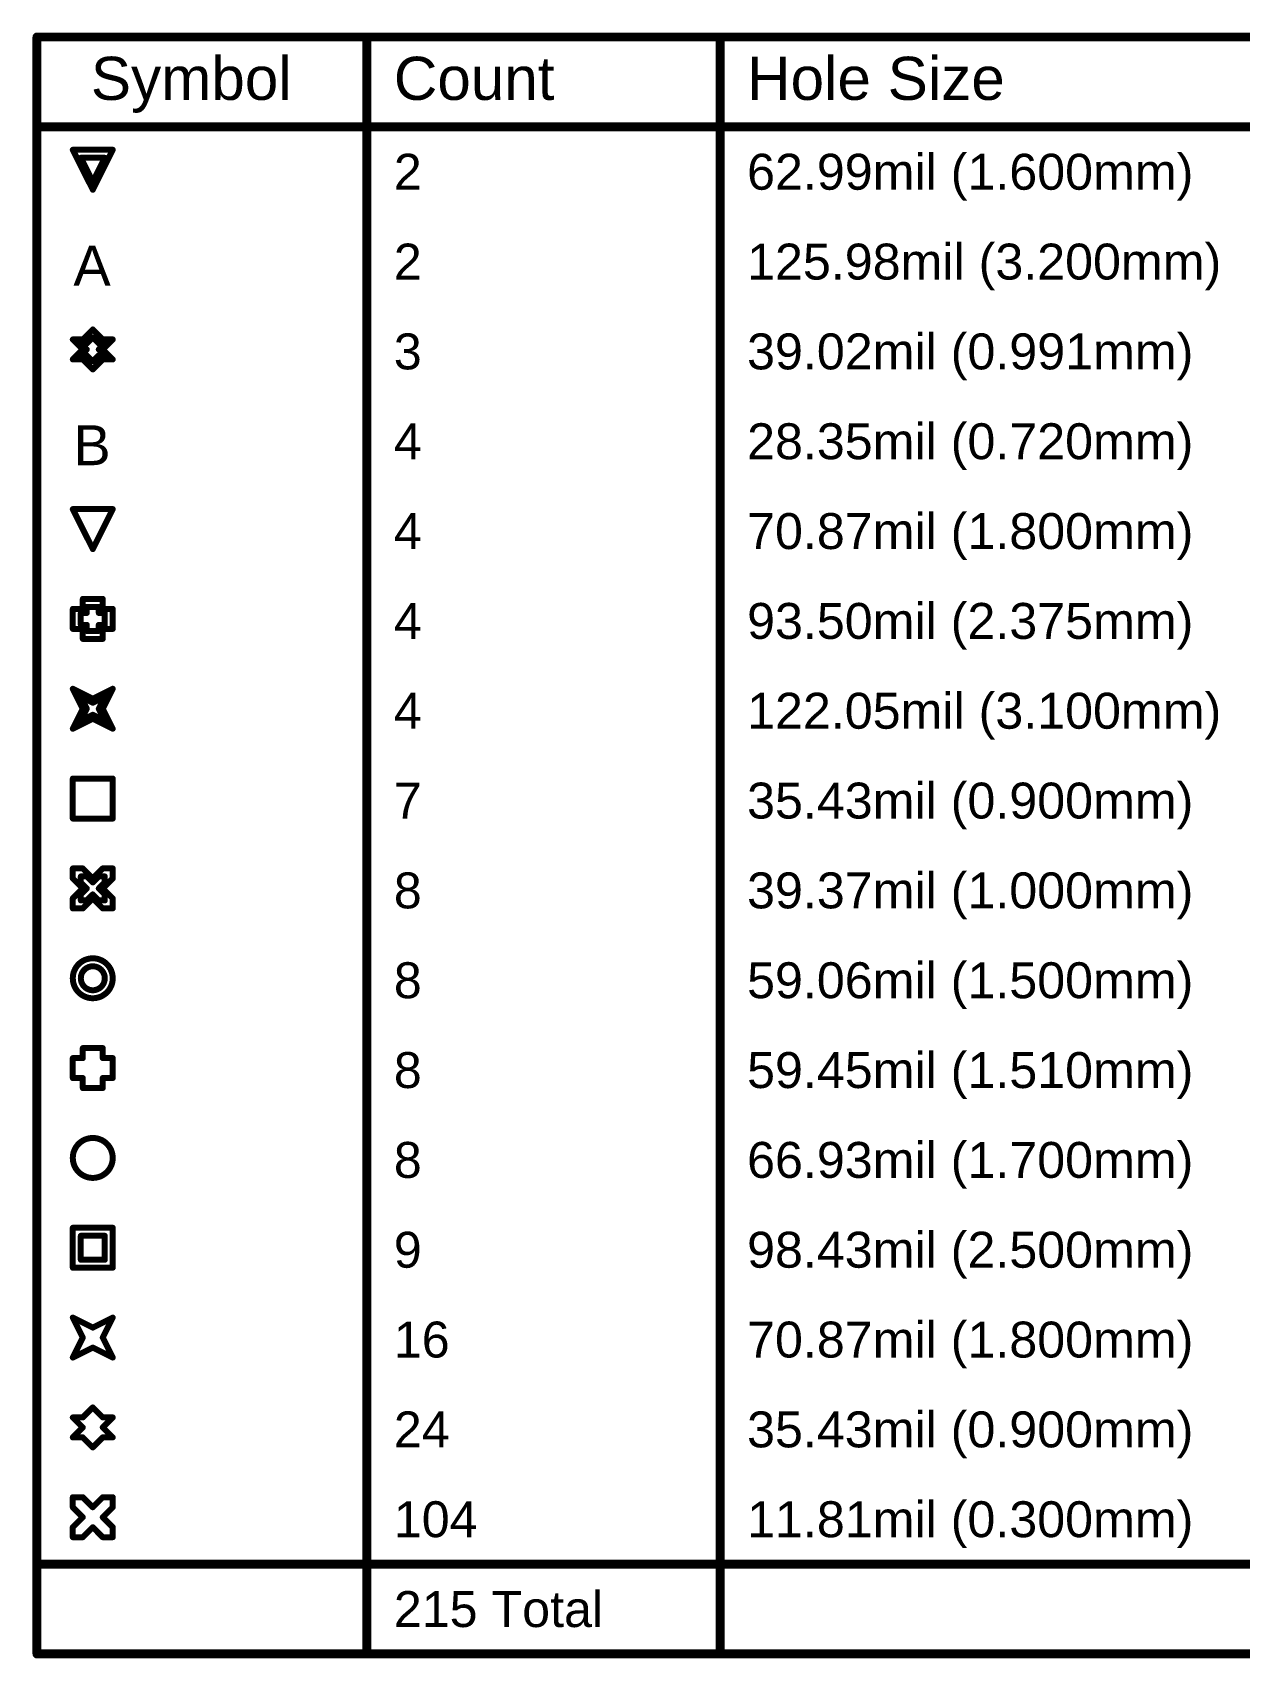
# Model space of a CAD drawing. Header units: inches. Extents: x 0 to 212, y 0 to 208.
# Drawn here: x -0.136 to 1.88, y 5.047 to 7.762 of the extents above; entities that cross this region are included whole.
import ezdxf

# ---------------------------------------------------------------- set-up
doc = ezdxf.new("R2010")
doc.units = ezdxf.units.IN
doc.header["$MEASUREMENT"] = 0
doc.layers.add('Drill Drawing', color=1, linetype='Continuous')
doc.styles.add('Arial', font='', dxfattribs={"height": 0.2})
doc.styles.get('Arial').set_extended_font_data('Arial')

msp = doc.modelspace()

# ---------------------------------------------------------------- linework, layer by layer
at = {"layer": 'Drill Drawing'}
for points in [[(-0.1281, 7.755, 0.015, 0.015, 0), (10.9928, 7.755, 0.015, 0.015, 0)], [(-0.1281, 5.055, 0.015, 0.015, 0), (-0.1281, 7.755, 0.015, 0.015, 0)], [(0.4228, 5.055, 0.015, 0.015, 0), (0.4228, 7.755, 0.015, 0.015, 0)], [(1.0127, 5.055, 0.015, 0.015, 0), (1.0127, 7.755, 0.015, 0.015, 0)], [(-0.1281, 7.605, 0.015, 0.015, 0), (10.9928, 7.605, 0.015, 0.015, 0)], [(-0.0683, 7.5667, 0.01, 0.01, 0), (-0.0016, 7.5667, 0.01, 0.01, 0)], [(-0.0683, 7.5667, 0.01, 0.01, 0), (-0.0349, 7.5, 0.01, 0.01, 0)], [(-0.0549, 7.5533, 0.01, 0.01, 0), (-0.0149, 7.5533, 0.01, 0.01, 0)], [(-0.0549, 7.5533, 0.01, 0.01, 0), (-0.0349, 7.5133, 0.01, 0.01, 0)], [(-0.0349, 7.5, 0.01, 0.01, 0), (-0.0016, 7.5667, 0.01, 0.01, 0)], [(-0.0349, 7.5133, 0.01, 0.01, 0), (-0.0149, 7.5533, 0.01, 0.01, 0)], [(-0.0683, 7.25, 0.01, 0.01, 0), (-0.0516, 7.2333, 0.01, 0.01, 0)], [(-0.0683, 7.25, 0.01, 0.01, 0), (-0.0516, 7.25, 0.01, 0.01, 0)], [(-0.0516, 7.25, 0.01, 0.01, 0), (-0.0349, 7.2667, 0.01, 0.01, 0)], [(-0.0449, 7.2433, 0.01, 0.01, 0), (-0.0349, 7.2533, 0.01, 0.01, 0)], [(-0.0349, 7.2667, 0.01, 0.01, 0), (-0.0183, 7.25, 0.01, 0.01, 0)], [(-0.0349, 7.2533, 0.01, 0.01, 0), (-0.0249, 7.2433, 0.01, 0.01, 0)], [(-0.0183, 7.25, 0.01, 0.01, 0), (-0.0016, 7.25, 0.01, 0.01, 0)], [(-0.0183, 7.2333, 0.01, 0.01, 0), (-0.0016, 7.25, 0.01, 0.01, 0)], [(-0.0683, 7.2167, 0.01, 0.01, 0), (-0.0516, 7.2333, 0.01, 0.01, 0)], [(-0.0549, 7.2433, 0.01, 0.01, 0), (-0.0449, 7.2333, 0.01, 0.01, 0)], [(-0.0549, 7.2433, 0.01, 0.01, 0), (-0.0449, 7.2433, 0.01, 0.01, 0)], [(-0.0549, 7.2233, 0.01, 0.01, 0), (-0.0449, 7.2333, 0.01, 0.01, 0)], [(-0.0549, 7.2233, 0.01, 0.01, 0), (-0.0449, 7.2233, 0.01, 0.01, 0)], [(-0.0449, 7.2233, 0.01, 0.01, 0), (-0.0349, 7.2133, 0.01, 0.01, 0)], [(-0.0349, 7.2133, 0.01, 0.01, 0), (-0.0249, 7.2233, 0.01, 0.01, 0)], [(-0.0249, 7.2433, 0.01, 0.01, 0), (-0.0149, 7.2433, 0.01, 0.01, 0)], [(-0.0249, 7.2333, 0.01, 0.01, 0), (-0.0149, 7.2433, 0.01, 0.01, 0)], [(-0.0249, 7.2333, 0.01, 0.01, 0), (-0.0149, 7.2233, 0.01, 0.01, 0)], [(-0.0249, 7.2233, 0.01, 0.01, 0), (-0.0149, 7.2233, 0.01, 0.01, 0)], [(-0.0183, 7.2333, 0.01, 0.01, 0), (-0.0016, 7.2167, 0.01, 0.01, 0)], [(-0.0683, 7.2167, 0.01, 0.01, 0), (-0.0516, 7.2167, 0.01, 0.01, 0)], [(-0.0516, 7.2167, 0.01, 0.01, 0), (-0.0349, 7.2, 0.01, 0.01, 0)], [(-0.0349, 7.2, 0.01, 0.01, 0), (-0.0183, 7.2167, 0.01, 0.01, 0)], [(-0.0183, 7.2167, 0.01, 0.01, 0), (-0.0016, 7.2167, 0.01, 0.01, 0)], [(-0.0683, 6.9667, 0.01, 0.01, 0), (-0.0016, 6.9667, 0.01, 0.01, 0)], [(-0.0683, 6.9667, 0.01, 0.01, 0), (-0.0349, 6.9, 0.01, 0.01, 0)], [(-0.0349, 6.9, 0.01, 0.01, 0), (-0.0016, 6.9667, 0.01, 0.01, 0)], [(-0.0516, 6.8, 0.01, 0.01, 0), (-0.0516, 6.8167, 0.01, 0.01, 0)], [(-0.0516, 6.8167, 0.01, 0.01, 0), (-0.0183, 6.8167, 0.01, 0.01, 0)], [(-0.0183, 6.8, 0.01, 0.01, 0), (-0.0183, 6.8167, 0.01, 0.01, 0)], [(-0.0683, 6.7667, 0.01, 0.01, 0), (-0.0683, 6.8, 0.01, 0.01, 0)], [(-0.0683, 6.8, 0.01, 0.01, 0), (-0.0516, 6.8, 0.01, 0.01, 0)], [(-0.0549, 6.7733, 0.01, 0.01, 0), (-0.0549, 6.7933, 0.01, 0.01, 0)], [(-0.0549, 6.7933, 0.01, 0.01, 0), (-0.0449, 6.7933, 0.01, 0.01, 0)], [(-0.0449, 6.7933, 0.01, 0.01, 0), (-0.0449, 6.8033, 0.01, 0.01, 0)], [(-0.0449, 6.8033, 0.01, 0.01, 0), (-0.0249, 6.8033, 0.01, 0.01, 0)], [(-0.0249, 6.7933, 0.01, 0.01, 0), (-0.0249, 6.8033, 0.01, 0.01, 0)], [(-0.0249, 6.7933, 0.01, 0.01, 0), (-0.0149, 6.7933, 0.01, 0.01, 0)], [(-0.0183, 6.8, 0.01, 0.01, 0), (-0.0016, 6.8, 0.01, 0.01, 0)], [(-0.0149, 6.7733, 0.01, 0.01, 0), (-0.0149, 6.7933, 0.01, 0.01, 0)], [(-0.0016, 6.7667, 0.01, 0.01, 0), (-0.0016, 6.8, 0.01, 0.01, 0)], [(-0.0683, 6.7667, 0.01, 0.01, 0), (-0.0516, 6.7667, 0.01, 0.01, 0)], [(-0.0549, 6.7733, 0.01, 0.01, 0), (-0.0449, 6.7733, 0.01, 0.01, 0)], [(-0.0516, 6.75, 0.01, 0.01, 0), (-0.0516, 6.7667, 0.01, 0.01, 0)], [(-0.0449, 6.7633, 0.01, 0.01, 0), (-0.0449, 6.7733, 0.01, 0.01, 0)], [(-0.0449, 6.7633, 0.01, 0.01, 0), (-0.0249, 6.7633, 0.01, 0.01, 0)], [(-0.0249, 6.7733, 0.01, 0.01, 0), (-0.0149, 6.7733, 0.01, 0.01, 0)], [(-0.0249, 6.7633, 0.01, 0.01, 0), (-0.0249, 6.7733, 0.01, 0.01, 0)], [(-0.0183, 6.7667, 0.01, 0.01, 0), (-0.0016, 6.7667, 0.01, 0.01, 0)], [(-0.0183, 6.75, 0.01, 0.01, 0), (-0.0183, 6.7667, 0.01, 0.01, 0)], [(-0.0516, 6.75, 0.01, 0.01, 0), (-0.0183, 6.75, 0.01, 0.01, 0)], [(-0.0683, 6.6667, 0.01, 0.01, 0), (-0.0349, 6.65, 0.01, 0.01, 0)], [(-0.0683, 6.6667, 0.01, 0.01, 0), (-0.0516, 6.6333, 0.01, 0.01, 0)], [(-0.0549, 6.6533, 0.01, 0.01, 0), (-0.0349, 6.6433, 0.01, 0.01, 0)], [(-0.0549, 6.6533, 0.01, 0.01, 0), (-0.0449, 6.6333, 0.01, 0.01, 0)], [(-0.0349, 6.65, 0.01, 0.01, 0), (-0.0016, 6.6667, 0.01, 0.01, 0)], [(-0.0349, 6.6433, 0.01, 0.01, 0), (-0.0149, 6.6533, 0.01, 0.01, 0)], [(-0.0249, 6.6333, 0.01, 0.01, 0), (-0.0149, 6.6533, 0.01, 0.01, 0)], [(-0.0183, 6.6333, 0.01, 0.01, 0), (-0.0016, 6.6667, 0.01, 0.01, 0)], [(-0.0683, 6.6, 0.01, 0.01, 0), (-0.0516, 6.6333, 0.01, 0.01, 0)], [(-0.0549, 6.6133, 0.01, 0.01, 0), (-0.0449, 6.6333, 0.01, 0.01, 0)], [(-0.0549, 6.6133, 0.01, 0.01, 0), (-0.0349, 6.6233, 0.01, 0.01, 0)], [(-0.0349, 6.6233, 0.01, 0.01, 0), (-0.0149, 6.6133, 0.01, 0.01, 0)], [(-0.0249, 6.6333, 0.01, 0.01, 0), (-0.0149, 6.6133, 0.01, 0.01, 0)], [(-0.0183, 6.6333, 0.01, 0.01, 0), (-0.0016, 6.6, 0.01, 0.01, 0)], [(-0.0683, 6.6, 0.01, 0.01, 0), (-0.0349, 6.6167, 0.01, 0.01, 0)], [(-0.0349, 6.6167, 0.01, 0.01, 0), (-0.0016, 6.6, 0.01, 0.01, 0)], [(-0.0683, 6.5167, 0.01, 0.01, 0), (-0.0016, 6.5167, 0.01, 0.01, 0)], [(-0.0683, 6.45, 0.01, 0.01, 0), (-0.0683, 6.5167, 0.01, 0.01, 0)], [(-0.0016, 6.45, 0.01, 0.01, 0), (-0.0016, 6.5167, 0.01, 0.01, 0)], [(-0.0683, 6.45, 0.01, 0.01, 0), (-0.0016, 6.45, 0.01, 0.01, 0)], [(-0.0683, 6.35, 0.01, 0.01, 0), (-0.0683, 6.3667, 0.01, 0.01, 0)], [(-0.0683, 6.3667, 0.01, 0.01, 0), (-0.0516, 6.3667, 0.01, 0.01, 0)], [(-0.0683, 6.35, 0.01, 0.01, 0), (-0.0516, 6.3333, 0.01, 0.01, 0)], [(-0.0549, 6.3433, 0.01, 0.01, 0), (-0.0549, 6.3533, 0.01, 0.01, 0)], [(-0.0549, 6.3533, 0.01, 0.01, 0), (-0.0449, 6.3533, 0.01, 0.01, 0)], [(-0.0516, 6.3667, 0.01, 0.01, 0), (-0.0349, 6.35, 0.01, 0.01, 0)], [(-0.0449, 6.3533, 0.01, 0.01, 0), (-0.0349, 6.3433, 0.01, 0.01, 0)], [(-0.0349, 6.35, 0.01, 0.01, 0), (-0.0183, 6.3667, 0.01, 0.01, 0)], [(-0.0349, 6.3433, 0.01, 0.01, 0), (-0.0249, 6.3533, 0.01, 0.01, 0)], [(-0.0249, 6.3533, 0.01, 0.01, 0), (-0.0149, 6.3533, 0.01, 0.01, 0)], [(-0.0183, 6.3667, 0.01, 0.01, 0), (-0.0016, 6.3667, 0.01, 0.01, 0)], [(-0.0183, 6.3333, 0.01, 0.01, 0), (-0.0016, 6.35, 0.01, 0.01, 0)], [(-0.0149, 6.3433, 0.01, 0.01, 0), (-0.0149, 6.3533, 0.01, 0.01, 0)], [(-0.0016, 6.35, 0.01, 0.01, 0), (-0.0016, 6.3667, 0.01, 0.01, 0)], [(-0.0683, 6.3167, 0.01, 0.01, 0), (-0.0516, 6.3333, 0.01, 0.01, 0)], [(-0.0549, 6.3433, 0.01, 0.01, 0), (-0.0449, 6.3333, 0.01, 0.01, 0)], [(-0.0549, 6.3233, 0.01, 0.01, 0), (-0.0449, 6.3333, 0.01, 0.01, 0)], [(-0.0549, 6.3133, 0.01, 0.01, 0), (-0.0549, 6.3233, 0.01, 0.01, 0)], [(-0.0449, 6.3133, 0.01, 0.01, 0), (-0.0349, 6.3233, 0.01, 0.01, 0)], [(-0.0349, 6.3233, 0.01, 0.01, 0), (-0.0249, 6.3133, 0.01, 0.01, 0)], [(-0.0249, 6.3333, 0.01, 0.01, 0), (-0.0149, 6.3433, 0.01, 0.01, 0)], [(-0.0249, 6.3333, 0.01, 0.01, 0), (-0.0149, 6.3233, 0.01, 0.01, 0)], [(-0.0183, 6.3333, 0.01, 0.01, 0), (-0.0016, 6.3167, 0.01, 0.01, 0)], [(-0.0149, 6.3133, 0.01, 0.01, 0), (-0.0149, 6.3233, 0.01, 0.01, 0)], [(-0.0683, 6.3, 0.01, 0.01, 0), (-0.0683, 6.3167, 0.01, 0.01, 0)], [(-0.0683, 6.3, 0.01, 0.01, 0), (-0.0516, 6.3, 0.01, 0.01, 0)], [(-0.0549, 6.3133, 0.01, 0.01, 0), (-0.0449, 6.3133, 0.01, 0.01, 0)], [(-0.0516, 6.3, 0.01, 0.01, 0), (-0.0349, 6.3167, 0.01, 0.01, 0)], [(-0.0349, 6.3167, 0.01, 0.01, 0), (-0.0183, 6.3, 0.01, 0.01, 0)], [(-0.0249, 6.3133, 0.01, 0.01, 0), (-0.0149, 6.3133, 0.01, 0.01, 0)], [(-0.0183, 6.3, 0.01, 0.01, 0), (-0.0016, 6.3, 0.01, 0.01, 0)], [(-0.0016, 6.3, 0.01, 0.01, 0), (-0.0016, 6.3167, 0.01, 0.01, 0)], [(-0.0683, 6.0167, 0.01, 0.01, 0), (-0.0683, 6.05, 0.01, 0.01, 0)], [(-0.0683, 6.05, 0.01, 0.01, 0), (-0.0516, 6.05, 0.01, 0.01, 0)], [(-0.0516, 6.05, 0.01, 0.01, 0), (-0.0516, 6.0667, 0.01, 0.01, 0)], [(-0.0516, 6.0667, 0.01, 0.01, 0), (-0.0183, 6.0667, 0.01, 0.01, 0)], [(-0.0183, 6.05, 0.01, 0.01, 0), (-0.0183, 6.0667, 0.01, 0.01, 0)], [(-0.0183, 6.05, 0.01, 0.01, 0), (-0.0016, 6.05, 0.01, 0.01, 0)], [(-0.0016, 6.0167, 0.01, 0.01, 0), (-0.0016, 6.05, 0.01, 0.01, 0)], [(-0.0683, 6.0167, 0.01, 0.01, 0), (-0.0516, 6.0167, 0.01, 0.01, 0)], [(-0.0516, 6, 0.01, 0.01, 0), (-0.0516, 6.0167, 0.01, 0.01, 0)], [(-0.0516, 6, 0.01, 0.01, 0), (-0.0183, 6, 0.01, 0.01, 0)], [(-0.0183, 6.0167, 0.01, 0.01, 0), (-0.0016, 6.0167, 0.01, 0.01, 0)], [(-0.0183, 6, 0.01, 0.01, 0), (-0.0183, 6.0167, 0.01, 0.01, 0)], [(-0.0683, 5.7667, 0.01, 0.01, 0), (-0.0016, 5.7667, 0.01, 0.01, 0)], [(-0.0683, 5.7, 0.01, 0.01, 0), (-0.0683, 5.7667, 0.01, 0.01, 0)], [(-0.0549, 5.7533, 0.01, 0.01, 0), (-0.0149, 5.7533, 0.01, 0.01, 0)], [(-0.0549, 5.7133, 0.01, 0.01, 0), (-0.0549, 5.7533, 0.01, 0.01, 0)], [(-0.0149, 5.7133, 0.01, 0.01, 0), (-0.0149, 5.7533, 0.01, 0.01, 0)], [(-0.0016, 5.7, 0.01, 0.01, 0), (-0.0016, 5.7667, 0.01, 0.01, 0)], [(-0.0683, 5.7, 0.01, 0.01, 0), (-0.0016, 5.7, 0.01, 0.01, 0)], [(-0.0549, 5.7133, 0.01, 0.01, 0), (-0.0149, 5.7133, 0.01, 0.01, 0)], [(-0.0683, 5.6167, 0.01, 0.01, 0), (-0.0349, 5.6, 0.01, 0.01, 0)], [(-0.0683, 5.6167, 0.01, 0.01, 0), (-0.0516, 5.5833, 0.01, 0.01, 0)], [(-0.0349, 5.6, 0.01, 0.01, 0), (-0.0016, 5.6167, 0.01, 0.01, 0)], [(-0.0183, 5.5833, 0.01, 0.01, 0), (-0.0016, 5.6167, 0.01, 0.01, 0)], [(-0.0683, 5.55, 0.01, 0.01, 0), (-0.0516, 5.5833, 0.01, 0.01, 0)], [(-0.0683, 5.55, 0.01, 0.01, 0), (-0.0349, 5.5667, 0.01, 0.01, 0)], [(-0.0349, 5.5667, 0.01, 0.01, 0), (-0.0016, 5.55, 0.01, 0.01, 0)], [(-0.0183, 5.5833, 0.01, 0.01, 0), (-0.0016, 5.55, 0.01, 0.01, 0)], [(-0.0516, 5.45, 0.01, 0.01, 0), (-0.0349, 5.4667, 0.01, 0.01, 0)], [(-0.0349, 5.4667, 0.01, 0.01, 0), (-0.0183, 5.45, 0.01, 0.01, 0)], [(-0.0683, 5.45, 0.01, 0.01, 0), (-0.0516, 5.4333, 0.01, 0.01, 0)], [(-0.0683, 5.45, 0.01, 0.01, 0), (-0.0516, 5.45, 0.01, 0.01, 0)], [(-0.0683, 5.4167, 0.01, 0.01, 0), (-0.0516, 5.4333, 0.01, 0.01, 0)], [(-0.0183, 5.45, 0.01, 0.01, 0), (-0.0016, 5.45, 0.01, 0.01, 0)], [(-0.0183, 5.4333, 0.01, 0.01, 0), (-0.0016, 5.45, 0.01, 0.01, 0)], [(-0.0183, 5.4333, 0.01, 0.01, 0), (-0.0016, 5.4167, 0.01, 0.01, 0)], [(-0.0683, 5.4167, 0.01, 0.01, 0), (-0.0516, 5.4167, 0.01, 0.01, 0)], [(-0.0516, 5.4167, 0.01, 0.01, 0), (-0.0349, 5.4, 0.01, 0.01, 0)], [(-0.0349, 5.4, 0.01, 0.01, 0), (-0.0183, 5.4167, 0.01, 0.01, 0)], [(-0.0183, 5.4167, 0.01, 0.01, 0), (-0.0016, 5.4167, 0.01, 0.01, 0)], [(-0.0683, 5.3, 0.01, 0.01, 0), (-0.0683, 5.3167, 0.01, 0.01, 0)], [(-0.0683, 5.3167, 0.01, 0.01, 0), (-0.0516, 5.3167, 0.01, 0.01, 0)], [(-0.0516, 5.3167, 0.01, 0.01, 0), (-0.0349, 5.3, 0.01, 0.01, 0)], [(-0.0349, 5.3, 0.01, 0.01, 0), (-0.0183, 5.3167, 0.01, 0.01, 0)], [(-0.0183, 5.3167, 0.01, 0.01, 0), (-0.0016, 5.3167, 0.01, 0.01, 0)], [(-0.0016, 5.3, 0.01, 0.01, 0), (-0.0016, 5.3167, 0.01, 0.01, 0)], [(-0.0683, 5.3, 0.01, 0.01, 0), (-0.0516, 5.2833, 0.01, 0.01, 0)], [(-0.0183, 5.2833, 0.01, 0.01, 0), (-0.0016, 5.3, 0.01, 0.01, 0)], [(-0.0683, 5.2667, 0.01, 0.01, 0), (-0.0516, 5.2833, 0.01, 0.01, 0)], [(-0.0683, 5.25, 0.01, 0.01, 0), (-0.0683, 5.2667, 0.01, 0.01, 0)], [(-0.0516, 5.25, 0.01, 0.01, 0), (-0.0349, 5.2667, 0.01, 0.01, 0)], [(-0.0349, 5.2667, 0.01, 0.01, 0), (-0.0183, 5.25, 0.01, 0.01, 0)], [(-0.0183, 5.2833, 0.01, 0.01, 0), (-0.0016, 5.2667, 0.01, 0.01, 0)], [(-0.0016, 5.25, 0.01, 0.01, 0), (-0.0016, 5.2667, 0.01, 0.01, 0)], [(-0.0683, 5.25, 0.01, 0.01, 0), (-0.0516, 5.25, 0.01, 0.01, 0)], [(-0.0183, 5.25, 0.01, 0.01, 0), (-0.0016, 5.25, 0.01, 0.01, 0)], [(-0.1281, 5.205, 0.015, 0.015, 0), (10.9928, 5.205, 0.015, 0.015, 0)], [(-0.1281, 5.055, 0.015, 0.015, 0), (10.9928, 5.055, 0.015, 0.015, 0)]]:
    msp.add_lwpolyline(points, format="xyseb", dxfattribs=at)
for points in [[(-0.1318, 7.755, 0.0075, 0.0075, 1), (-0.1243, 7.755, 0.0075, 0.0075, 1)], [(-0.1318, 7.755, 0.0075, 0.0075, 1), (-0.1243, 7.755, 0.0075, 0.0075, 1)], [(0.4191, 7.755, 0.0075, 0.0075, 1), (0.4266, 7.755, 0.0075, 0.0075, 1)], [(1.0089, 7.755, 0.0075, 0.0075, 1), (1.0164, 7.755, 0.0075, 0.0075, 1)], [(-0.1318, 7.605, 0.0075, 0.0075, 1), (-0.1243, 7.605, 0.0075, 0.0075, 1)], [(-0.0708, 7.5667, 0.005, 0.005, 1), (-0.0658, 7.5667, 0.005, 0.005, 1)], [(-0.0708, 7.5667, 0.005, 0.005, 1), (-0.0658, 7.5667, 0.005, 0.005, 1)], [(-0.0574, 7.5533, 0.005, 0.005, 1), (-0.0524, 7.5533, 0.005, 0.005, 1)], [(-0.0574, 7.5533, 0.005, 0.005, 1), (-0.0524, 7.5533, 0.005, 0.005, 1)], [(-0.0174, 7.5533, 0.005, 0.005, 1), (-0.0124, 7.5533, 0.005, 0.005, 1)], [(-0.0174, 7.5533, 0.005, 0.005, 1), (-0.0124, 7.5533, 0.005, 0.005, 1)], [(-0.0041, 7.5667, 0.005, 0.005, 1), (0.0009, 7.5667, 0.005, 0.005, 1)], [(-0.0041, 7.5667, 0.005, 0.005, 1), (0.0009, 7.5667, 0.005, 0.005, 1)], [(-0.0374, 7.5133, 0.005, 0.005, 1), (-0.0324, 7.5133, 0.005, 0.005, 1)], [(-0.0374, 7.5133, 0.005, 0.005, 1), (-0.0324, 7.5133, 0.005, 0.005, 1)], [(-0.0374, 7.5, 0.005, 0.005, 1), (-0.0324, 7.5, 0.005, 0.005, 1)], [(-0.0374, 7.5, 0.005, 0.005, 1), (-0.0324, 7.5, 0.005, 0.005, 1)], [(-0.0708, 7.25, 0.005, 0.005, 1), (-0.0658, 7.25, 0.005, 0.005, 1)], [(-0.0708, 7.25, 0.005, 0.005, 1), (-0.0658, 7.25, 0.005, 0.005, 1)], [(-0.0541, 7.25, 0.005, 0.005, 1), (-0.0491, 7.25, 0.005, 0.005, 1)], [(-0.0541, 7.25, 0.005, 0.005, 1), (-0.0491, 7.25, 0.005, 0.005, 1)], [(-0.0374, 7.2667, 0.005, 0.005, 1), (-0.0324, 7.2667, 0.005, 0.005, 1)], [(-0.0374, 7.2667, 0.005, 0.005, 1), (-0.0324, 7.2667, 0.005, 0.005, 1)], [(-0.0374, 7.2533, 0.005, 0.005, 1), (-0.0324, 7.2533, 0.005, 0.005, 1)], [(-0.0374, 7.2533, 0.005, 0.005, 1), (-0.0324, 7.2533, 0.005, 0.005, 1)], [(-0.0208, 7.25, 0.005, 0.005, 1), (-0.0158, 7.25, 0.005, 0.005, 1)], [(-0.0208, 7.25, 0.005, 0.005, 1), (-0.0158, 7.25, 0.005, 0.005, 1)], [(-0.0041, 7.25, 0.005, 0.005, 1), (0.0009, 7.25, 0.005, 0.005, 1)], [(-0.0041, 7.25, 0.005, 0.005, 1), (0.0009, 7.25, 0.005, 0.005, 1)], [(-0.0574, 7.2433, 0.005, 0.005, 1), (-0.0524, 7.2433, 0.005, 0.005, 1)], [(-0.0574, 7.2433, 0.005, 0.005, 1), (-0.0524, 7.2433, 0.005, 0.005, 1)], [(-0.0574, 7.2233, 0.005, 0.005, 1), (-0.0524, 7.2233, 0.005, 0.005, 1)], [(-0.0574, 7.2233, 0.005, 0.005, 1), (-0.0524, 7.2233, 0.005, 0.005, 1)], [(-0.0541, 7.2333, 0.005, 0.005, 1), (-0.0491, 7.2333, 0.005, 0.005, 1)], [(-0.0541, 7.2333, 0.005, 0.005, 1), (-0.0491, 7.2333, 0.005, 0.005, 1)], [(-0.0474, 7.2433, 0.005, 0.005, 1), (-0.0424, 7.2433, 0.005, 0.005, 1)], [(-0.0474, 7.2433, 0.005, 0.005, 1), (-0.0424, 7.2433, 0.005, 0.005, 1)], [(-0.0474, 7.2333, 0.005, 0.005, 1), (-0.0424, 7.2333, 0.005, 0.005, 1)], [(-0.0474, 7.2333, 0.005, 0.005, 1), (-0.0424, 7.2333, 0.005, 0.005, 1)], [(-0.0474, 7.2233, 0.005, 0.005, 1), (-0.0424, 7.2233, 0.005, 0.005, 1)], [(-0.0474, 7.2233, 0.005, 0.005, 1), (-0.0424, 7.2233, 0.005, 0.005, 1)], [(-0.0274, 7.2433, 0.005, 0.005, 1), (-0.0224, 7.2433, 0.005, 0.005, 1)], [(-0.0274, 7.2433, 0.005, 0.005, 1), (-0.0224, 7.2433, 0.005, 0.005, 1)], [(-0.0274, 7.2333, 0.005, 0.005, 1), (-0.0224, 7.2333, 0.005, 0.005, 1)], [(-0.0274, 7.2333, 0.005, 0.005, 1), (-0.0224, 7.2333, 0.005, 0.005, 1)], [(-0.0274, 7.2233, 0.005, 0.005, 1), (-0.0224, 7.2233, 0.005, 0.005, 1)], [(-0.0274, 7.2233, 0.005, 0.005, 1), (-0.0224, 7.2233, 0.005, 0.005, 1)], [(-0.0208, 7.2333, 0.005, 0.005, 1), (-0.0158, 7.2333, 0.005, 0.005, 1)], [(-0.0208, 7.2333, 0.005, 0.005, 1), (-0.0158, 7.2333, 0.005, 0.005, 1)], [(-0.0174, 7.2433, 0.005, 0.005, 1), (-0.0124, 7.2433, 0.005, 0.005, 1)], [(-0.0174, 7.2433, 0.005, 0.005, 1), (-0.0124, 7.2433, 0.005, 0.005, 1)], [(-0.0174, 7.2233, 0.005, 0.005, 1), (-0.0124, 7.2233, 0.005, 0.005, 1)], [(-0.0174, 7.2233, 0.005, 0.005, 1), (-0.0124, 7.2233, 0.005, 0.005, 1)], [(-0.0708, 7.2167, 0.005, 0.005, 1), (-0.0658, 7.2167, 0.005, 0.005, 1)], [(-0.0708, 7.2167, 0.005, 0.005, 1), (-0.0658, 7.2167, 0.005, 0.005, 1)], [(-0.0541, 7.2167, 0.005, 0.005, 1), (-0.0491, 7.2167, 0.005, 0.005, 1)], [(-0.0541, 7.2167, 0.005, 0.005, 1), (-0.0491, 7.2167, 0.005, 0.005, 1)], [(-0.0374, 7.2133, 0.005, 0.005, 1), (-0.0324, 7.2133, 0.005, 0.005, 1)], [(-0.0374, 7.2133, 0.005, 0.005, 1), (-0.0324, 7.2133, 0.005, 0.005, 1)], [(-0.0374, 7.2, 0.005, 0.005, 1), (-0.0324, 7.2, 0.005, 0.005, 1)], [(-0.0374, 7.2, 0.005, 0.005, 1), (-0.0324, 7.2, 0.005, 0.005, 1)], [(-0.0208, 7.2167, 0.005, 0.005, 1), (-0.0158, 7.2167, 0.005, 0.005, 1)], [(-0.0208, 7.2167, 0.005, 0.005, 1), (-0.0158, 7.2167, 0.005, 0.005, 1)], [(-0.0041, 7.2167, 0.005, 0.005, 1), (0.0009, 7.2167, 0.005, 0.005, 1)], [(-0.0041, 7.2167, 0.005, 0.005, 1), (0.0009, 7.2167, 0.005, 0.005, 1)], [(-0.0708, 6.9667, 0.005, 0.005, 1), (-0.0658, 6.9667, 0.005, 0.005, 1)], [(-0.0708, 6.9667, 0.005, 0.005, 1), (-0.0658, 6.9667, 0.005, 0.005, 1)], [(-0.0041, 6.9667, 0.005, 0.005, 1), (0.0009, 6.9667, 0.005, 0.005, 1)], [(-0.0041, 6.9667, 0.005, 0.005, 1), (0.0009, 6.9667, 0.005, 0.005, 1)], [(-0.0374, 6.9, 0.005, 0.005, 1), (-0.0324, 6.9, 0.005, 0.005, 1)], [(-0.0374, 6.9, 0.005, 0.005, 1), (-0.0324, 6.9, 0.005, 0.005, 1)], [(-0.0541, 6.8167, 0.005, 0.005, 1), (-0.0491, 6.8167, 0.005, 0.005, 1)], [(-0.0541, 6.8167, 0.005, 0.005, 1), (-0.0491, 6.8167, 0.005, 0.005, 1)], [(-0.0208, 6.8167, 0.005, 0.005, 1), (-0.0158, 6.8167, 0.005, 0.005, 1)], [(-0.0208, 6.8167, 0.005, 0.005, 1), (-0.0158, 6.8167, 0.005, 0.005, 1)], [(-0.0708, 6.8, 0.005, 0.005, 1), (-0.0658, 6.8, 0.005, 0.005, 1)], [(-0.0708, 6.8, 0.005, 0.005, 1), (-0.0658, 6.8, 0.005, 0.005, 1)], [(-0.0574, 6.7933, 0.005, 0.005, 1), (-0.0524, 6.7933, 0.005, 0.005, 1)], [(-0.0574, 6.7933, 0.005, 0.005, 1), (-0.0524, 6.7933, 0.005, 0.005, 1)], [(-0.0541, 6.8, 0.005, 0.005, 1), (-0.0491, 6.8, 0.005, 0.005, 1)], [(-0.0541, 6.8, 0.005, 0.005, 1), (-0.0491, 6.8, 0.005, 0.005, 1)], [(-0.0474, 6.8033, 0.005, 0.005, 1), (-0.0424, 6.8033, 0.005, 0.005, 1)], [(-0.0474, 6.8033, 0.005, 0.005, 1), (-0.0424, 6.8033, 0.005, 0.005, 1)], [(-0.0474, 6.7933, 0.005, 0.005, 1), (-0.0424, 6.7933, 0.005, 0.005, 1)], [(-0.0474, 6.7933, 0.005, 0.005, 1), (-0.0424, 6.7933, 0.005, 0.005, 1)], [(-0.0274, 6.8033, 0.005, 0.005, 1), (-0.0224, 6.8033, 0.005, 0.005, 1)], [(-0.0274, 6.8033, 0.005, 0.005, 1), (-0.0224, 6.8033, 0.005, 0.005, 1)], [(-0.0274, 6.7933, 0.005, 0.005, 1), (-0.0224, 6.7933, 0.005, 0.005, 1)], [(-0.0274, 6.7933, 0.005, 0.005, 1), (-0.0224, 6.7933, 0.005, 0.005, 1)], [(-0.0208, 6.8, 0.005, 0.005, 1), (-0.0158, 6.8, 0.005, 0.005, 1)], [(-0.0208, 6.8, 0.005, 0.005, 1), (-0.0158, 6.8, 0.005, 0.005, 1)], [(-0.0174, 6.7933, 0.005, 0.005, 1), (-0.0124, 6.7933, 0.005, 0.005, 1)], [(-0.0174, 6.7933, 0.005, 0.005, 1), (-0.0124, 6.7933, 0.005, 0.005, 1)], [(-0.0041, 6.8, 0.005, 0.005, 1), (0.0009, 6.8, 0.005, 0.005, 1)], [(-0.0041, 6.8, 0.005, 0.005, 1), (0.0009, 6.8, 0.005, 0.005, 1)], [(-0.0708, 6.7667, 0.005, 0.005, 1), (-0.0658, 6.7667, 0.005, 0.005, 1)], [(-0.0708, 6.7667, 0.005, 0.005, 1), (-0.0658, 6.7667, 0.005, 0.005, 1)], [(-0.0574, 6.7733, 0.005, 0.005, 1), (-0.0524, 6.7733, 0.005, 0.005, 1)], [(-0.0574, 6.7733, 0.005, 0.005, 1), (-0.0524, 6.7733, 0.005, 0.005, 1)], [(-0.0541, 6.7667, 0.005, 0.005, 1), (-0.0491, 6.7667, 0.005, 0.005, 1)], [(-0.0541, 6.7667, 0.005, 0.005, 1), (-0.0491, 6.7667, 0.005, 0.005, 1)], [(-0.0474, 6.7733, 0.005, 0.005, 1), (-0.0424, 6.7733, 0.005, 0.005, 1)], [(-0.0474, 6.7733, 0.005, 0.005, 1), (-0.0424, 6.7733, 0.005, 0.005, 1)], [(-0.0474, 6.7633, 0.005, 0.005, 1), (-0.0424, 6.7633, 0.005, 0.005, 1)], [(-0.0474, 6.7633, 0.005, 0.005, 1), (-0.0424, 6.7633, 0.005, 0.005, 1)], [(-0.0274, 6.7733, 0.005, 0.005, 1), (-0.0224, 6.7733, 0.005, 0.005, 1)], [(-0.0274, 6.7733, 0.005, 0.005, 1), (-0.0224, 6.7733, 0.005, 0.005, 1)], [(-0.0274, 6.7633, 0.005, 0.005, 1), (-0.0224, 6.7633, 0.005, 0.005, 1)], [(-0.0274, 6.7633, 0.005, 0.005, 1), (-0.0224, 6.7633, 0.005, 0.005, 1)], [(-0.0208, 6.7667, 0.005, 0.005, 1), (-0.0158, 6.7667, 0.005, 0.005, 1)], [(-0.0208, 6.7667, 0.005, 0.005, 1), (-0.0158, 6.7667, 0.005, 0.005, 1)], [(-0.0174, 6.7733, 0.005, 0.005, 1), (-0.0124, 6.7733, 0.005, 0.005, 1)], [(-0.0174, 6.7733, 0.005, 0.005, 1), (-0.0124, 6.7733, 0.005, 0.005, 1)], [(-0.0041, 6.7667, 0.005, 0.005, 1), (0.0009, 6.7667, 0.005, 0.005, 1)], [(-0.0041, 6.7667, 0.005, 0.005, 1), (0.0009, 6.7667, 0.005, 0.005, 1)], [(-0.0541, 6.75, 0.005, 0.005, 1), (-0.0491, 6.75, 0.005, 0.005, 1)], [(-0.0541, 6.75, 0.005, 0.005, 1), (-0.0491, 6.75, 0.005, 0.005, 1)], [(-0.0208, 6.75, 0.005, 0.005, 1), (-0.0158, 6.75, 0.005, 0.005, 1)], [(-0.0208, 6.75, 0.005, 0.005, 1), (-0.0158, 6.75, 0.005, 0.005, 1)], [(-0.0708, 6.6667, 0.005, 0.005, 1), (-0.0658, 6.6667, 0.005, 0.005, 1)], [(-0.0708, 6.6667, 0.005, 0.005, 1), (-0.0658, 6.6667, 0.005, 0.005, 1)], [(-0.0574, 6.6533, 0.005, 0.005, 1), (-0.0524, 6.6533, 0.005, 0.005, 1)], [(-0.0574, 6.6533, 0.005, 0.005, 1), (-0.0524, 6.6533, 0.005, 0.005, 1)], [(-0.0374, 6.65, 0.005, 0.005, 1), (-0.0324, 6.65, 0.005, 0.005, 1)], [(-0.0374, 6.65, 0.005, 0.005, 1), (-0.0324, 6.65, 0.005, 0.005, 1)], [(-0.0174, 6.6533, 0.005, 0.005, 1), (-0.0124, 6.6533, 0.005, 0.005, 1)], [(-0.0174, 6.6533, 0.005, 0.005, 1), (-0.0124, 6.6533, 0.005, 0.005, 1)], [(-0.0041, 6.6667, 0.005, 0.005, 1), (0.0009, 6.6667, 0.005, 0.005, 1)], [(-0.0041, 6.6667, 0.005, 0.005, 1), (0.0009, 6.6667, 0.005, 0.005, 1)], [(-0.0541, 6.6333, 0.005, 0.005, 1), (-0.0491, 6.6333, 0.005, 0.005, 1)], [(-0.0541, 6.6333, 0.005, 0.005, 1), (-0.0491, 6.6333, 0.005, 0.005, 1)], [(-0.0474, 6.6333, 0.005, 0.005, 1), (-0.0424, 6.6333, 0.005, 0.005, 1)], [(-0.0474, 6.6333, 0.005, 0.005, 1), (-0.0424, 6.6333, 0.005, 0.005, 1)], [(-0.0374, 6.6433, 0.005, 0.005, 1), (-0.0324, 6.6433, 0.005, 0.005, 1)], [(-0.0374, 6.6433, 0.005, 0.005, 1), (-0.0324, 6.6433, 0.005, 0.005, 1)], [(-0.0374, 6.6233, 0.005, 0.005, 1), (-0.0324, 6.6233, 0.005, 0.005, 1)], [(-0.0374, 6.6233, 0.005, 0.005, 1), (-0.0324, 6.6233, 0.005, 0.005, 1)], [(-0.0274, 6.6333, 0.005, 0.005, 1), (-0.0224, 6.6333, 0.005, 0.005, 1)], [(-0.0274, 6.6333, 0.005, 0.005, 1), (-0.0224, 6.6333, 0.005, 0.005, 1)], [(-0.0208, 6.6333, 0.005, 0.005, 1), (-0.0158, 6.6333, 0.005, 0.005, 1)], [(-0.0208, 6.6333, 0.005, 0.005, 1), (-0.0158, 6.6333, 0.005, 0.005, 1)], [(-0.0708, 6.6, 0.005, 0.005, 1), (-0.0658, 6.6, 0.005, 0.005, 1)], [(-0.0708, 6.6, 0.005, 0.005, 1), (-0.0658, 6.6, 0.005, 0.005, 1)], [(-0.0574, 6.6133, 0.005, 0.005, 1), (-0.0524, 6.6133, 0.005, 0.005, 1)], [(-0.0574, 6.6133, 0.005, 0.005, 1), (-0.0524, 6.6133, 0.005, 0.005, 1)], [(-0.0374, 6.6167, 0.005, 0.005, 1), (-0.0324, 6.6167, 0.005, 0.005, 1)], [(-0.0374, 6.6167, 0.005, 0.005, 1), (-0.0324, 6.6167, 0.005, 0.005, 1)], [(-0.0174, 6.6133, 0.005, 0.005, 1), (-0.0124, 6.6133, 0.005, 0.005, 1)], [(-0.0174, 6.6133, 0.005, 0.005, 1), (-0.0124, 6.6133, 0.005, 0.005, 1)], [(-0.0041, 6.6, 0.005, 0.005, 1), (0.0009, 6.6, 0.005, 0.005, 1)], [(-0.0041, 6.6, 0.005, 0.005, 1), (0.0009, 6.6, 0.005, 0.005, 1)], [(-0.0708, 6.5167, 0.005, 0.005, 1), (-0.0658, 6.5167, 0.005, 0.005, 1)], [(-0.0708, 6.5167, 0.005, 0.005, 1), (-0.0658, 6.5167, 0.005, 0.005, 1)], [(-0.0041, 6.5167, 0.005, 0.005, 1), (0.0009, 6.5167, 0.005, 0.005, 1)], [(-0.0041, 6.5167, 0.005, 0.005, 1), (0.0009, 6.5167, 0.005, 0.005, 1)], [(-0.0708, 6.45, 0.005, 0.005, 1), (-0.0658, 6.45, 0.005, 0.005, 1)], [(-0.0708, 6.45, 0.005, 0.005, 1), (-0.0658, 6.45, 0.005, 0.005, 1)], [(-0.0041, 6.45, 0.005, 0.005, 1), (0.0009, 6.45, 0.005, 0.005, 1)], [(-0.0041, 6.45, 0.005, 0.005, 1), (0.0009, 6.45, 0.005, 0.005, 1)], [(-0.0708, 6.3667, 0.005, 0.005, 1), (-0.0658, 6.3667, 0.005, 0.005, 1)], [(-0.0708, 6.3667, 0.005, 0.005, 1), (-0.0658, 6.3667, 0.005, 0.005, 1)], [(-0.0708, 6.35, 0.005, 0.005, 1), (-0.0658, 6.35, 0.005, 0.005, 1)], [(-0.0708, 6.35, 0.005, 0.005, 1), (-0.0658, 6.35, 0.005, 0.005, 1)], [(-0.0574, 6.3533, 0.005, 0.005, 1), (-0.0524, 6.3533, 0.005, 0.005, 1)], [(-0.0574, 6.3533, 0.005, 0.005, 1), (-0.0524, 6.3533, 0.005, 0.005, 1)], [(-0.0541, 6.3667, 0.005, 0.005, 1), (-0.0491, 6.3667, 0.005, 0.005, 1)], [(-0.0541, 6.3667, 0.005, 0.005, 1), (-0.0491, 6.3667, 0.005, 0.005, 1)], [(-0.0474, 6.3533, 0.005, 0.005, 1), (-0.0424, 6.3533, 0.005, 0.005, 1)], [(-0.0474, 6.3533, 0.005, 0.005, 1), (-0.0424, 6.3533, 0.005, 0.005, 1)], [(-0.0374, 6.35, 0.005, 0.005, 1), (-0.0324, 6.35, 0.005, 0.005, 1)], [(-0.0374, 6.35, 0.005, 0.005, 1), (-0.0324, 6.35, 0.005, 0.005, 1)], [(-0.0274, 6.3533, 0.005, 0.005, 1), (-0.0224, 6.3533, 0.005, 0.005, 1)], [(-0.0274, 6.3533, 0.005, 0.005, 1), (-0.0224, 6.3533, 0.005, 0.005, 1)], [(-0.0208, 6.3667, 0.005, 0.005, 1), (-0.0158, 6.3667, 0.005, 0.005, 1)], [(-0.0208, 6.3667, 0.005, 0.005, 1), (-0.0158, 6.3667, 0.005, 0.005, 1)], [(-0.0174, 6.3533, 0.005, 0.005, 1), (-0.0124, 6.3533, 0.005, 0.005, 1)], [(-0.0174, 6.3533, 0.005, 0.005, 1), (-0.0124, 6.3533, 0.005, 0.005, 1)], [(-0.0041, 6.3667, 0.005, 0.005, 1), (0.0009, 6.3667, 0.005, 0.005, 1)], [(-0.0041, 6.3667, 0.005, 0.005, 1), (0.0009, 6.3667, 0.005, 0.005, 1)], [(-0.0041, 6.35, 0.005, 0.005, 1), (0.0009, 6.35, 0.005, 0.005, 1)], [(-0.0041, 6.35, 0.005, 0.005, 1), (0.0009, 6.35, 0.005, 0.005, 1)], [(-0.0574, 6.3433, 0.005, 0.005, 1), (-0.0524, 6.3433, 0.005, 0.005, 1)], [(-0.0574, 6.3433, 0.005, 0.005, 1), (-0.0524, 6.3433, 0.005, 0.005, 1)], [(-0.0574, 6.3233, 0.005, 0.005, 1), (-0.0524, 6.3233, 0.005, 0.005, 1)], [(-0.0574, 6.3233, 0.005, 0.005, 1), (-0.0524, 6.3233, 0.005, 0.005, 1)], [(-0.0541, 6.3333, 0.005, 0.005, 1), (-0.0491, 6.3333, 0.005, 0.005, 1)], [(-0.0541, 6.3333, 0.005, 0.005, 1), (-0.0491, 6.3333, 0.005, 0.005, 1)], [(-0.0474, 6.3333, 0.005, 0.005, 1), (-0.0424, 6.3333, 0.005, 0.005, 1)], [(-0.0474, 6.3333, 0.005, 0.005, 1), (-0.0424, 6.3333, 0.005, 0.005, 1)], [(-0.0374, 6.3433, 0.005, 0.005, 1), (-0.0324, 6.3433, 0.005, 0.005, 1)], [(-0.0374, 6.3433, 0.005, 0.005, 1), (-0.0324, 6.3433, 0.005, 0.005, 1)], [(-0.0374, 6.3233, 0.005, 0.005, 1), (-0.0324, 6.3233, 0.005, 0.005, 1)], [(-0.0374, 6.3233, 0.005, 0.005, 1), (-0.0324, 6.3233, 0.005, 0.005, 1)], [(-0.0274, 6.3333, 0.005, 0.005, 1), (-0.0224, 6.3333, 0.005, 0.005, 1)], [(-0.0274, 6.3333, 0.005, 0.005, 1), (-0.0224, 6.3333, 0.005, 0.005, 1)], [(-0.0208, 6.3333, 0.005, 0.005, 1), (-0.0158, 6.3333, 0.005, 0.005, 1)], [(-0.0208, 6.3333, 0.005, 0.005, 1), (-0.0158, 6.3333, 0.005, 0.005, 1)], [(-0.0174, 6.3433, 0.005, 0.005, 1), (-0.0124, 6.3433, 0.005, 0.005, 1)], [(-0.0174, 6.3433, 0.005, 0.005, 1), (-0.0124, 6.3433, 0.005, 0.005, 1)], [(-0.0174, 6.3233, 0.005, 0.005, 1), (-0.0124, 6.3233, 0.005, 0.005, 1)], [(-0.0174, 6.3233, 0.005, 0.005, 1), (-0.0124, 6.3233, 0.005, 0.005, 1)], [(-0.0708, 6.3167, 0.005, 0.005, 1), (-0.0658, 6.3167, 0.005, 0.005, 1)], [(-0.0708, 6.3167, 0.005, 0.005, 1), (-0.0658, 6.3167, 0.005, 0.005, 1)], [(-0.0708, 6.3, 0.005, 0.005, 1), (-0.0658, 6.3, 0.005, 0.005, 1)], [(-0.0708, 6.3, 0.005, 0.005, 1), (-0.0658, 6.3, 0.005, 0.005, 1)], [(-0.0574, 6.3133, 0.005, 0.005, 1), (-0.0524, 6.3133, 0.005, 0.005, 1)], [(-0.0574, 6.3133, 0.005, 0.005, 1), (-0.0524, 6.3133, 0.005, 0.005, 1)], [(-0.0541, 6.3, 0.005, 0.005, 1), (-0.0491, 6.3, 0.005, 0.005, 1)], [(-0.0541, 6.3, 0.005, 0.005, 1), (-0.0491, 6.3, 0.005, 0.005, 1)], [(-0.0474, 6.3133, 0.005, 0.005, 1), (-0.0424, 6.3133, 0.005, 0.005, 1)], [(-0.0474, 6.3133, 0.005, 0.005, 1), (-0.0424, 6.3133, 0.005, 0.005, 1)], [(-0.0374, 6.3167, 0.005, 0.005, 1), (-0.0324, 6.3167, 0.005, 0.005, 1)], [(-0.0374, 6.3167, 0.005, 0.005, 1), (-0.0324, 6.3167, 0.005, 0.005, 1)], [(-0.0274, 6.3133, 0.005, 0.005, 1), (-0.0224, 6.3133, 0.005, 0.005, 1)], [(-0.0274, 6.3133, 0.005, 0.005, 1), (-0.0224, 6.3133, 0.005, 0.005, 1)], [(-0.0208, 6.3, 0.005, 0.005, 1), (-0.0158, 6.3, 0.005, 0.005, 1)], [(-0.0208, 6.3, 0.005, 0.005, 1), (-0.0158, 6.3, 0.005, 0.005, 1)], [(-0.0174, 6.3133, 0.005, 0.005, 1), (-0.0124, 6.3133, 0.005, 0.005, 1)], [(-0.0174, 6.3133, 0.005, 0.005, 1), (-0.0124, 6.3133, 0.005, 0.005, 1)], [(-0.0041, 6.3167, 0.005, 0.005, 1), (0.0009, 6.3167, 0.005, 0.005, 1)], [(-0.0041, 6.3167, 0.005, 0.005, 1), (0.0009, 6.3167, 0.005, 0.005, 1)], [(-0.0041, 6.3, 0.005, 0.005, 1), (0.0009, 6.3, 0.005, 0.005, 1)], [(-0.0041, 6.3, 0.005, 0.005, 1), (0.0009, 6.3, 0.005, 0.005, 1)], [(-0.0016, 6.1833, 0.01, 0.01, 1), (-0.0683, 6.1833, 0.01, 0.01, 1)], [(-0.0149, 6.1833, 0.01, 0.01, 1), (-0.0549, 6.1833, 0.01, 0.01, 1)], [(-0.0708, 6.1833, 0.005, 0.005, 1), (-0.0658, 6.1833, 0.005, 0.005, 1)], [(-0.0574, 6.1833, 0.005, 0.005, 1), (-0.0524, 6.1833, 0.005, 0.005, 1)], [(-0.0174, 6.1833, 0.005, 0.005, 1), (-0.0124, 6.1833, 0.005, 0.005, 1)], [(-0.0041, 6.1833, 0.005, 0.005, 1), (0.0009, 6.1833, 0.005, 0.005, 1)], [(-0.0708, 6.05, 0.005, 0.005, 1), (-0.0658, 6.05, 0.005, 0.005, 1)], [(-0.0708, 6.05, 0.005, 0.005, 1), (-0.0658, 6.05, 0.005, 0.005, 1)], [(-0.0541, 6.0667, 0.005, 0.005, 1), (-0.0491, 6.0667, 0.005, 0.005, 1)], [(-0.0541, 6.0667, 0.005, 0.005, 1), (-0.0491, 6.0667, 0.005, 0.005, 1)], [(-0.0541, 6.05, 0.005, 0.005, 1), (-0.0491, 6.05, 0.005, 0.005, 1)], [(-0.0541, 6.05, 0.005, 0.005, 1), (-0.0491, 6.05, 0.005, 0.005, 1)], [(-0.0208, 6.0667, 0.005, 0.005, 1), (-0.0158, 6.0667, 0.005, 0.005, 1)], [(-0.0208, 6.0667, 0.005, 0.005, 1), (-0.0158, 6.0667, 0.005, 0.005, 1)], [(-0.0208, 6.05, 0.005, 0.005, 1), (-0.0158, 6.05, 0.005, 0.005, 1)], [(-0.0208, 6.05, 0.005, 0.005, 1), (-0.0158, 6.05, 0.005, 0.005, 1)], [(-0.0041, 6.05, 0.005, 0.005, 1), (0.0009, 6.05, 0.005, 0.005, 1)], [(-0.0041, 6.05, 0.005, 0.005, 1), (0.0009, 6.05, 0.005, 0.005, 1)], [(-0.0708, 6.0167, 0.005, 0.005, 1), (-0.0658, 6.0167, 0.005, 0.005, 1)], [(-0.0708, 6.0167, 0.005, 0.005, 1), (-0.0658, 6.0167, 0.005, 0.005, 1)], [(-0.0541, 6.0167, 0.005, 0.005, 1), (-0.0491, 6.0167, 0.005, 0.005, 1)], [(-0.0541, 6.0167, 0.005, 0.005, 1), (-0.0491, 6.0167, 0.005, 0.005, 1)], [(-0.0541, 6, 0.005, 0.005, 1), (-0.0491, 6, 0.005, 0.005, 1)], [(-0.0541, 6, 0.005, 0.005, 1), (-0.0491, 6, 0.005, 0.005, 1)], [(-0.0208, 6.0167, 0.005, 0.005, 1), (-0.0158, 6.0167, 0.005, 0.005, 1)], [(-0.0208, 6.0167, 0.005, 0.005, 1), (-0.0158, 6.0167, 0.005, 0.005, 1)], [(-0.0208, 6, 0.005, 0.005, 1), (-0.0158, 6, 0.005, 0.005, 1)], [(-0.0208, 6, 0.005, 0.005, 1), (-0.0158, 6, 0.005, 0.005, 1)], [(-0.0041, 6.0167, 0.005, 0.005, 1), (0.0009, 6.0167, 0.005, 0.005, 1)], [(-0.0041, 6.0167, 0.005, 0.005, 1), (0.0009, 6.0167, 0.005, 0.005, 1)], [(-0.0016, 5.8833, 0.01, 0.01, 1), (-0.0683, 5.8833, 0.01, 0.01, 1)], [(-0.0708, 5.8833, 0.005, 0.005, 1), (-0.0658, 5.8833, 0.005, 0.005, 1)], [(-0.0041, 5.8833, 0.005, 0.005, 1), (0.0009, 5.8833, 0.005, 0.005, 1)], [(-0.0708, 5.7667, 0.005, 0.005, 1), (-0.0658, 5.7667, 0.005, 0.005, 1)], [(-0.0708, 5.7667, 0.005, 0.005, 1), (-0.0658, 5.7667, 0.005, 0.005, 1)], [(-0.0574, 5.7533, 0.005, 0.005, 1), (-0.0524, 5.7533, 0.005, 0.005, 1)], [(-0.0574, 5.7533, 0.005, 0.005, 1), (-0.0524, 5.7533, 0.005, 0.005, 1)], [(-0.0174, 5.7533, 0.005, 0.005, 1), (-0.0124, 5.7533, 0.005, 0.005, 1)], [(-0.0174, 5.7533, 0.005, 0.005, 1), (-0.0124, 5.7533, 0.005, 0.005, 1)], [(-0.0041, 5.7667, 0.005, 0.005, 1), (0.0009, 5.7667, 0.005, 0.005, 1)], [(-0.0041, 5.7667, 0.005, 0.005, 1), (0.0009, 5.7667, 0.005, 0.005, 1)], [(-0.0708, 5.7, 0.005, 0.005, 1), (-0.0658, 5.7, 0.005, 0.005, 1)], [(-0.0708, 5.7, 0.005, 0.005, 1), (-0.0658, 5.7, 0.005, 0.005, 1)], [(-0.0574, 5.7133, 0.005, 0.005, 1), (-0.0524, 5.7133, 0.005, 0.005, 1)], [(-0.0574, 5.7133, 0.005, 0.005, 1), (-0.0524, 5.7133, 0.005, 0.005, 1)], [(-0.0174, 5.7133, 0.005, 0.005, 1), (-0.0124, 5.7133, 0.005, 0.005, 1)], [(-0.0174, 5.7133, 0.005, 0.005, 1), (-0.0124, 5.7133, 0.005, 0.005, 1)], [(-0.0041, 5.7, 0.005, 0.005, 1), (0.0009, 5.7, 0.005, 0.005, 1)], [(-0.0041, 5.7, 0.005, 0.005, 1), (0.0009, 5.7, 0.005, 0.005, 1)], [(-0.0708, 5.6167, 0.005, 0.005, 1), (-0.0658, 5.6167, 0.005, 0.005, 1)], [(-0.0708, 5.6167, 0.005, 0.005, 1), (-0.0658, 5.6167, 0.005, 0.005, 1)], [(-0.0041, 5.6167, 0.005, 0.005, 1), (0.0009, 5.6167, 0.005, 0.005, 1)], [(-0.0041, 5.6167, 0.005, 0.005, 1), (0.0009, 5.6167, 0.005, 0.005, 1)], [(-0.0374, 5.6, 0.005, 0.005, 1), (-0.0324, 5.6, 0.005, 0.005, 1)], [(-0.0374, 5.6, 0.005, 0.005, 1), (-0.0324, 5.6, 0.005, 0.005, 1)], [(-0.0541, 5.5833, 0.005, 0.005, 1), (-0.0491, 5.5833, 0.005, 0.005, 1)], [(-0.0541, 5.5833, 0.005, 0.005, 1), (-0.0491, 5.5833, 0.005, 0.005, 1)], [(-0.0374, 5.5667, 0.005, 0.005, 1), (-0.0324, 5.5667, 0.005, 0.005, 1)], [(-0.0374, 5.5667, 0.005, 0.005, 1), (-0.0324, 5.5667, 0.005, 0.005, 1)], [(-0.0208, 5.5833, 0.005, 0.005, 1), (-0.0158, 5.5833, 0.005, 0.005, 1)], [(-0.0208, 5.5833, 0.005, 0.005, 1), (-0.0158, 5.5833, 0.005, 0.005, 1)], [(-0.0708, 5.55, 0.005, 0.005, 1), (-0.0658, 5.55, 0.005, 0.005, 1)], [(-0.0708, 5.55, 0.005, 0.005, 1), (-0.0658, 5.55, 0.005, 0.005, 1)], [(-0.0041, 5.55, 0.005, 0.005, 1), (0.0009, 5.55, 0.005, 0.005, 1)], [(-0.0041, 5.55, 0.005, 0.005, 1), (0.0009, 5.55, 0.005, 0.005, 1)], [(-0.0374, 5.4667, 0.005, 0.005, 1), (-0.0324, 5.4667, 0.005, 0.005, 1)], [(-0.0374, 5.4667, 0.005, 0.005, 1), (-0.0324, 5.4667, 0.005, 0.005, 1)], [(-0.0708, 5.45, 0.005, 0.005, 1), (-0.0658, 5.45, 0.005, 0.005, 1)], [(-0.0708, 5.45, 0.005, 0.005, 1), (-0.0658, 5.45, 0.005, 0.005, 1)], [(-0.0541, 5.45, 0.005, 0.005, 1), (-0.0491, 5.45, 0.005, 0.005, 1)], [(-0.0541, 5.45, 0.005, 0.005, 1), (-0.0491, 5.45, 0.005, 0.005, 1)], [(-0.0541, 5.4333, 0.005, 0.005, 1), (-0.0491, 5.4333, 0.005, 0.005, 1)], [(-0.0541, 5.4333, 0.005, 0.005, 1), (-0.0491, 5.4333, 0.005, 0.005, 1)], [(-0.0208, 5.45, 0.005, 0.005, 1), (-0.0158, 5.45, 0.005, 0.005, 1)], [(-0.0208, 5.45, 0.005, 0.005, 1), (-0.0158, 5.45, 0.005, 0.005, 1)], [(-0.0208, 5.4333, 0.005, 0.005, 1), (-0.0158, 5.4333, 0.005, 0.005, 1)], [(-0.0208, 5.4333, 0.005, 0.005, 1), (-0.0158, 5.4333, 0.005, 0.005, 1)], [(-0.0041, 5.45, 0.005, 0.005, 1), (0.0009, 5.45, 0.005, 0.005, 1)], [(-0.0041, 5.45, 0.005, 0.005, 1), (0.0009, 5.45, 0.005, 0.005, 1)], [(-0.0708, 5.4167, 0.005, 0.005, 1), (-0.0658, 5.4167, 0.005, 0.005, 1)], [(-0.0708, 5.4167, 0.005, 0.005, 1), (-0.0658, 5.4167, 0.005, 0.005, 1)], [(-0.0541, 5.4167, 0.005, 0.005, 1), (-0.0491, 5.4167, 0.005, 0.005, 1)], [(-0.0541, 5.4167, 0.005, 0.005, 1), (-0.0491, 5.4167, 0.005, 0.005, 1)], [(-0.0374, 5.4, 0.005, 0.005, 1), (-0.0324, 5.4, 0.005, 0.005, 1)], [(-0.0374, 5.4, 0.005, 0.005, 1), (-0.0324, 5.4, 0.005, 0.005, 1)], [(-0.0208, 5.4167, 0.005, 0.005, 1), (-0.0158, 5.4167, 0.005, 0.005, 1)], [(-0.0208, 5.4167, 0.005, 0.005, 1), (-0.0158, 5.4167, 0.005, 0.005, 1)], [(-0.0041, 5.4167, 0.005, 0.005, 1), (0.0009, 5.4167, 0.005, 0.005, 1)], [(-0.0041, 5.4167, 0.005, 0.005, 1), (0.0009, 5.4167, 0.005, 0.005, 1)], [(-0.0708, 5.3167, 0.005, 0.005, 1), (-0.0658, 5.3167, 0.005, 0.005, 1)], [(-0.0708, 5.3167, 0.005, 0.005, 1), (-0.0658, 5.3167, 0.005, 0.005, 1)], [(-0.0541, 5.3167, 0.005, 0.005, 1), (-0.0491, 5.3167, 0.005, 0.005, 1)], [(-0.0541, 5.3167, 0.005, 0.005, 1), (-0.0491, 5.3167, 0.005, 0.005, 1)], [(-0.0208, 5.3167, 0.005, 0.005, 1), (-0.0158, 5.3167, 0.005, 0.005, 1)], [(-0.0208, 5.3167, 0.005, 0.005, 1), (-0.0158, 5.3167, 0.005, 0.005, 1)], [(-0.0041, 5.3167, 0.005, 0.005, 1), (0.0009, 5.3167, 0.005, 0.005, 1)], [(-0.0041, 5.3167, 0.005, 0.005, 1), (0.0009, 5.3167, 0.005, 0.005, 1)], [(-0.0708, 5.3, 0.005, 0.005, 1), (-0.0658, 5.3, 0.005, 0.005, 1)], [(-0.0708, 5.3, 0.005, 0.005, 1), (-0.0658, 5.3, 0.005, 0.005, 1)], [(-0.0374, 5.3, 0.005, 0.005, 1), (-0.0324, 5.3, 0.005, 0.005, 1)], [(-0.0374, 5.3, 0.005, 0.005, 1), (-0.0324, 5.3, 0.005, 0.005, 1)], [(-0.0041, 5.3, 0.005, 0.005, 1), (0.0009, 5.3, 0.005, 0.005, 1)], [(-0.0041, 5.3, 0.005, 0.005, 1), (0.0009, 5.3, 0.005, 0.005, 1)], [(-0.0708, 5.2667, 0.005, 0.005, 1), (-0.0658, 5.2667, 0.005, 0.005, 1)], [(-0.0708, 5.2667, 0.005, 0.005, 1), (-0.0658, 5.2667, 0.005, 0.005, 1)], [(-0.0541, 5.2833, 0.005, 0.005, 1), (-0.0491, 5.2833, 0.005, 0.005, 1)], [(-0.0541, 5.2833, 0.005, 0.005, 1), (-0.0491, 5.2833, 0.005, 0.005, 1)], [(-0.0374, 5.2667, 0.005, 0.005, 1), (-0.0324, 5.2667, 0.005, 0.005, 1)], [(-0.0374, 5.2667, 0.005, 0.005, 1), (-0.0324, 5.2667, 0.005, 0.005, 1)], [(-0.0208, 5.2833, 0.005, 0.005, 1), (-0.0158, 5.2833, 0.005, 0.005, 1)], [(-0.0208, 5.2833, 0.005, 0.005, 1), (-0.0158, 5.2833, 0.005, 0.005, 1)], [(-0.0041, 5.2667, 0.005, 0.005, 1), (0.0009, 5.2667, 0.005, 0.005, 1)], [(-0.0041, 5.2667, 0.005, 0.005, 1), (0.0009, 5.2667, 0.005, 0.005, 1)], [(-0.0708, 5.25, 0.005, 0.005, 1), (-0.0658, 5.25, 0.005, 0.005, 1)], [(-0.0708, 5.25, 0.005, 0.005, 1), (-0.0658, 5.25, 0.005, 0.005, 1)], [(-0.0541, 5.25, 0.005, 0.005, 1), (-0.0491, 5.25, 0.005, 0.005, 1)], [(-0.0541, 5.25, 0.005, 0.005, 1), (-0.0491, 5.25, 0.005, 0.005, 1)], [(-0.0208, 5.25, 0.005, 0.005, 1), (-0.0158, 5.25, 0.005, 0.005, 1)], [(-0.0208, 5.25, 0.005, 0.005, 1), (-0.0158, 5.25, 0.005, 0.005, 1)], [(-0.0041, 5.25, 0.005, 0.005, 1), (0.0009, 5.25, 0.005, 0.005, 1)], [(-0.0041, 5.25, 0.005, 0.005, 1), (0.0009, 5.25, 0.005, 0.005, 1)], [(-0.1318, 5.205, 0.0075, 0.0075, 1), (-0.1243, 5.205, 0.0075, 0.0075, 1)], [(-0.1318, 5.055, 0.0075, 0.0075, 1), (-0.1243, 5.055, 0.0075, 0.0075, 1)], [(-0.1318, 5.055, 0.0075, 0.0075, 1), (-0.1243, 5.055, 0.0075, 0.0075, 1)], [(0.4191, 5.055, 0.0075, 0.0075, 1), (0.4266, 5.055, 0.0075, 0.0075, 1)], [(1.0089, 5.055, 0.0075, 0.0075, 1), (1.0164, 5.055, 0.0075, 0.0075, 1)]]:
    msp.add_lwpolyline(points, format="xyseb", close=True, dxfattribs=at)

# ---------------------------------------------------------------- texts
at = {"layer": 'Drill Drawing', "style": 'Arial'}
for s, height, p in [('Symbol', 0.072, (-0.0381, 7.65)), ('Count', 0.072, (0.4678, 7.65)), ('Hole Size', 0.072, (1.0577, 7.65)), ('2', 0.06, (0.4678, 7.5)), ('62.99mil (1.600mm)', 0.06, (1.0577, 7.5)), ('125.98mil (3.200mm)', 0.06, (1.0577, 7.35)), ('A', 0.0667, (-0.0672, 7.34)), ('2', 0.06, (0.4678, 7.35)), ('3', 0.06, (0.4678, 7.2)), ('39.02mil (0.991mm)', 0.06, (1.0577, 7.2)), ('B', 0.0667, (-0.0672, 7.04)), ('4', 0.06, (0.4678, 7.05)), ('28.35mil (0.720mm)', 0.06, (1.0577, 7.05)), ('4', 0.06, (0.4678, 6.9)), ('70.87mil (1.800mm)', 0.06, (1.0577, 6.9)), ('4', 0.06, (0.4678, 6.75)), ('93.50mil (2.375mm)', 0.06, (1.0577, 6.75)), ('4', 0.06, (0.4678, 6.6)), ('122.05mil (3.100mm)', 0.06, (1.0577, 6.6)), ('7', 0.06, (0.4678, 6.45)), ('35.43mil (0.900mm)', 0.06, (1.0577, 6.45)), ('8', 0.06, (0.4678, 6.3)), ('39.37mil (1.000mm)', 0.06, (1.0577, 6.3)), ('8', 0.06, (0.4678, 6.15)), ('59.06mil (1.500mm)', 0.06, (1.0577, 6.15)), ('8', 0.06, (0.4678, 6)), ('59.45mil (1.510mm)', 0.06, (1.0577, 6)), ('8', 0.06, (0.4678, 5.85)), ('66.93mil (1.700mm)', 0.06, (1.0577, 5.85)), ('9', 0.06, (0.4678, 5.7)), ('98.43mil (2.500mm)', 0.06, (1.0577, 5.7)), ('16', 0.06, (0.4678, 5.55)), ('70.87mil (1.800mm)', 0.06, (1.0577, 5.55)), ('24', 0.06, (0.4678, 5.4)), ('35.43mil (0.900mm)', 0.06, (1.0577, 5.4)), ('104', 0.06, (0.4678, 5.25)), ('11.81mil (0.300mm)', 0.06, (1.0577, 5.25)), ('215 Total', 0.06, (0.4678, 5.1))]:
    msp.add_text(s, height=height, dxfattribs=at).set_placement(p)

doc.saveas('drawing.dxf')
